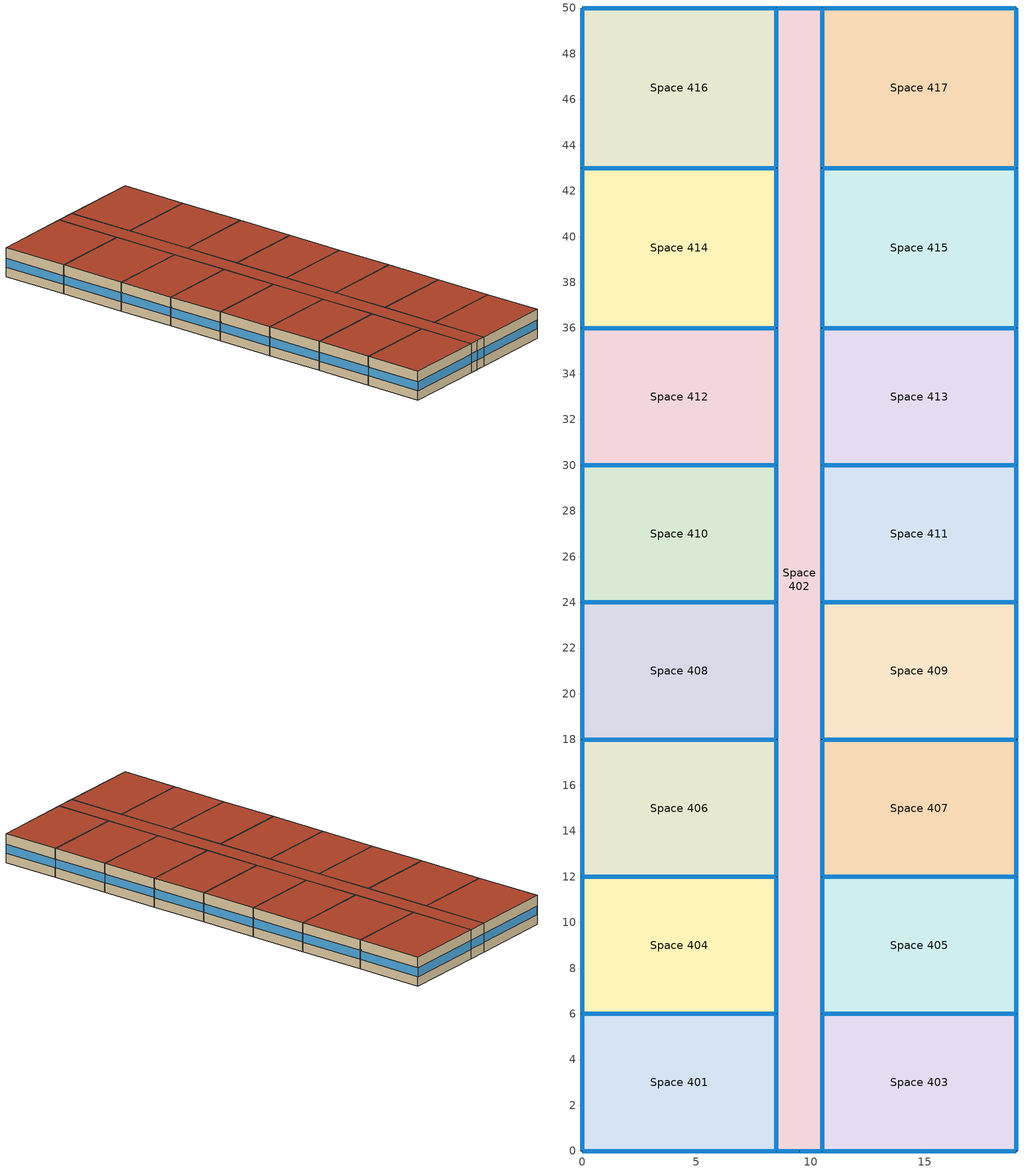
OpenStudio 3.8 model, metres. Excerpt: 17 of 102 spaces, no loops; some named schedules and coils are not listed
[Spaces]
Space 401
 floor ground: 8.5,6 8.5,0 0,0 0,6 z9.14
 wall outside: 8.5,0 8.5,6 0,6 0,0 8.5,0 z9.14:12.19
 window: 0.03,0 8.47,0 / 8.47,6 0.03,6 z10.14:11.06; 8.5,0.03 8.5,5.97 / 0,5.97 0,0.03 z10.14:11.07
 roof outside: 8.5,0 8.5,6 0,6 0,0 z12.19
Space 402
 floor ground: 10.5,50 10.5,0 8.5,0 8.5,50 z9.14
 wall outside: 10.5,0 10.5,6 10.5,12 10.5,18 10.5,24 10.5,30 10.5,36 10.5,43 10.5,50 8.5,50 8.5,43 8.5,36 8.5,30 8.5,24 8.5,18 8.5,12 8.5,6 8.5,0 9.5,0 10.5,0 z9.14:12.19
 window: 8.5,5.97 8.5,0.03 / 8.5,35.97 8.5,30.03 / 10.5,24.03 10.5,29.97 / 10.5,18.03 10.5,23.97 / 10.5,6.03 10.5,11.97 / 8.5,29.97 8.5,24.03 / 8.5,11.97 8.5,6.03 / 10.5,0.03 10.5,5.97 / 10.5,12.03 10.5,17.97 / 8.5,17.97 8.5,12.03 / 8.5,23.97 8.5,18.03 / 8.5,42.97 8.5,36.03 / 8.5,49.97 8.5,43.03 / 10.5,43.03 10.5,49.97 / 10.5,36.03 10.5,42.97 / 10.5,30.03 10.5,35.97 z10.14:11.07; 8.53,0 9.47,0 / 9.53,0 10.47,0 z10.14:11.11; 10.47,50 8.53,50 z10.14:11.08
 roof outside: 10.5,0 10.5,50 8.5,50 8.5,0 z12.19
Space 403
 floor ground: 19,6 19,0 10.5,0 10.5,6 z9.14
 wall outside: 19,0 19,6 10.5,6 10.5,0 19,0 z9.14:12.19
 window: 10.5,5.97 10.5,0.03 / 19,0.03 19,5.97 z10.14:11.07; 18.97,6 10.53,6 / 10.53,0 18.97,0 z10.14:11.06
 roof outside: 19,0 19,6 10.5,6 10.5,0 z12.19
Space 404
 floor ground: 0,12 8.5,12 8.5,6 0,6 z9.14
 wall outside: 8.5,6 8.5,12 0,12 0,6 8.5,6 z9.14:12.19
 window: 0.03,6 8.47,6 / 8.47,12 0.03,12 z10.14:11.06; 0,11.97 0,6.03 / 8.5,6.03 8.5,11.97 z10.14:11.07
 roof outside: 8.5,6 8.5,12 0,12 0,6 z12.19
Space 405
 floor ground: 19,12 19,6 10.5,6 10.5,12 z9.14
 wall outside: 19,6 19,12 10.5,12 10.5,6 19,6 z9.14:12.19
 window: 18.97,12 10.53,12 / 10.53,6 18.97,6 z10.14:11.06; 10.5,11.97 10.5,6.03 / 19,6.03 19,11.97 z10.14:11.07
 roof outside: 19,6 19,12 10.5,12 10.5,6 z12.19
Space 406
 floor ground: 8.5,18 8.5,12 0,12 0,18 z9.14
 wall outside: 8.5,12 8.5,18 0,18 0,12 8.5,12 z9.14:12.19
 window: 0,17.97 0,12.03 / 8.5,12.03 8.5,17.97 z10.14:11.07; 8.47,18 0.03,18 / 0.03,12 8.47,12 z10.14:11.06
 roof outside: 8.5,12 8.5,18 0,18 0,12 z12.19
Space 407
 floor ground: 19,18 19,12 10.5,12 10.5,18 z9.14
 wall outside: 19,12 19,18 10.5,18 10.5,12 19,12 z9.14:12.19
 window: 18.97,18 10.53,18 / 10.53,12 18.97,12 z10.14:11.06; 19,12.03 19,17.97 / 10.5,17.97 10.5,12.03 z10.14:11.07
 roof outside: 19,12 19,18 10.5,18 10.5,12 z12.19
Space 408
 floor ground: 8.5,24 8.5,18 0,18 0,24 z9.14
 wall outside: 8.5,18 8.5,24 0,24 0,18 8.5,18 z9.14:12.19
 window: 0.03,18 8.47,18 / 8.47,24 0.03,24 z10.14:11.06; 0,23.97 0,18.03 / 8.5,18.03 8.5,23.97 z10.14:11.07
 roof outside: 8.5,18 8.5,24 0,24 0,18 z12.19
Space 409
 floor ground: 19,24 19,18 10.5,18 10.5,24 z9.14
 wall outside: 19,18 19,24 10.5,24 10.5,18 19,18 z9.14:12.19
 window: 10.53,18 18.97,18 / 18.97,24 10.53,24 z10.14:11.06; 19,18.03 19,23.97 / 10.5,23.97 10.5,18.03 z10.14:11.07
 roof outside: 19,18 19,24 10.5,24 10.5,18 z12.19
Space 410
 floor ground: 8.5,30 8.5,24 0,24 0,30 z9.14
 wall outside: 0,30 0,24 8.5,24 8.5,30 0,30 z9.14:12.19
 window: 8.47,30 0.03,30 / 0.03,24 8.47,24 z10.14:11.06; 8.5,24.03 8.5,29.97 / 0,29.97 0,24.03 z10.14:11.07
 roof outside: 8.5,24 8.5,30 0,30 0,24 z12.19
Space 411
 floor ground: 19,30 19,24 10.5,24 10.5,30 z9.14
 wall outside: 19,24 19,30 10.5,30 10.5,24 19,24 z9.14:12.19
 window: 18.97,30 10.53,30 / 10.53,24 18.97,24 z10.14:11.06; 19,24.03 19,29.97 / 10.5,29.97 10.5,24.03 z10.14:11.07
 roof outside: 19,24 19,30 10.5,30 10.5,24 z12.19
Space 412
 floor ground: 8.5,36 8.5,30 0,30 0,36 z9.14
 wall outside: 0,36 0,30 8.5,30 8.5,36 0,36 z9.14:12.19
 window: 0.03,30 8.47,30 / 8.47,36 0.03,36 z10.14:11.06; 0,35.97 0,30.03 / 8.5,30.03 8.5,35.97 z10.14:11.07
 roof outside: 8.5,30 8.5,36 0,36 0,30 z12.19
Space 413
 floor ground: 19,36 19,30 10.5,30 10.5,36 z9.14
 wall outside: 19,30 19,36 10.5,36 10.5,30 19,30 z9.14:12.19
 window: 18.97,36 10.53,36 / 10.53,30 18.97,30 z10.14:11.06; 10.5,35.97 10.5,30.03 / 19,30.03 19,35.97 z10.14:11.07
 roof outside: 19,30 19,36 10.5,36 10.5,30 z12.19
Space 414
 floor ground: 8.5,43 8.5,36 0,36 0,43 z9.14
 wall outside: 0,43 0,36 8.5,36 8.5,43 0,43 z9.14:12.19
 window: 0.03,36 8.47,36 / 8.47,43 0.03,43 z10.14:11.06; 0,42.97 0,36.03 / 8.5,36.03 8.5,42.97 z10.14:11.07
 roof outside: 8.5,36 8.5,43 0,43 0,36 z12.19
Space 415
 floor ground: 19,43 19,36 10.5,36 10.5,43 z9.14
 wall outside: 19,36 19,43 10.5,43 10.5,36 19,36 z9.14:12.19
 window: 10.5,42.97 10.5,36.03 / 19,36.03 19,42.97 z10.14:11.07; 10.53,36 18.97,36 / 18.97,43 10.53,43 z10.14:11.06
 roof outside: 19,36 19,43 10.5,43 10.5,36 z12.19
Space 416
 floor ground: 8.5,50 8.5,43 0,43 0,50 z9.14
 wall outside: 0,50 0,43 8.5,43 8.5,50 0,50 z9.14:12.19
 window: 0,49.97 0,43.03 / 8.5,43.03 8.5,49.97 z10.14:11.07; 0.03,43 8.47,43 / 8.47,50 0.03,50 z10.14:11.06
 roof outside: 8.5,43 8.5,50 0,50 0,43 z12.19
Space 417
 floor ground: 19,50 19,43 10.5,43 10.5,50 z9.14
 wall outside: 10.5,50 10.5,43 19,43 19,50 10.5,50 z9.14:12.19
 window: 10.5,49.97 10.5,43.03 / 19,43.03 19,49.97 z10.14:11.07; 18.97,50 10.53,50 / 10.53,43 18.97,43 z10.14:11.06
 roof outside: 19,43 19,50 10.5,50 10.5,43 z12.19
[ClimateZones]
Climate Zone Institution Name 1=ASHRAE; Climate Zone Document Name 1=ANSI/ASHRAE Standard 169; Climate Zone Document Year 1=2006; Climate Zone Value 1=6A; Climate Zone Institution Name 2=CEC; Climate Zone Document Name 2=California Climate Zone Descriptions; Climate Zone Document Year 2=1995; Climate Zone Value 2=7
[Building]
Building 1
[Site]
Montreal Int'l: Latitude {deg}=45.47; Longitude {deg}=-73.75; Time Zone {hr}=-5; Elevation {m}=36
[SizingPeriod:DesignDay] Barometric Pressure {Pa}=100893; Rain Indicator=No; Snow Indicator=No; Day of Month=21; Daylight Saving Time Indicator=No; Dry-Bulb Temperature Range Modifier Type=DefaultMultipliers
Name | Maximum Dry-Bulb Temperature {C} | Daily Dry-Bulb Temperature Range {deltaC} | Wind Speed {m/s} | Wind Direction {deg} | Sky Clearness | Month | Day Type | Humidity Condition Type | Wetbulb or DewPoint at Maximum Dry-Bulb {C} | Solar Model Indicator | ASHRAE Clear Sky Optical Depth for Beam Irradiance | ASHRAE Clear Sky Optical Depth for Diffuse Irradiance
Montreal Int'l Ann Htg 99.6% Condns DB | -23.7 | 0 | 3.9 | 260 | 0 | 1 | WinterDesignDay | Wetbulb | -23.7 | ASHRAEClearSky
Montreal Int'l Ann Hum_n 99.6% Condns DP=>MCDB | -23 | 0 | 3.9 | 260 | 0 | 1 | WinterDesignDay | Dewpoint | -30.5 | ASHRAEClearSky
Montreal Int'l Ann Htg Wind 99.6% Condns WS=>MCDB | -5.3 | 0 | 12.9 | 260 | 0 | 1 | WinterDesignDay | Wetbulb | -5.3 | ASHRAEClearSky
Montreal Int'l Ann Clg .4% Condns DB=>MWB | 30 | 9.3 | 4.9 | 220 |  | 7 | SummerDesignDay | Wetbulb | 22.1 | ASHRAETau | 0.465 | 1.966
[Material]
Name | Roughness | Thickness {m} | Conductivity {W/m-K} | Density {kg/m3} | Specific Heat {J/kg-K} | Thermal Absorptance | Solar Absorptance | Visible Absorptance
G05 25mm wood 3 | MediumSmooth | 0.0254 | 0.15 | 608 | 1630 | 0.9 | 0.5 | 0.5
Generic Acoustic Tile | MediumSmooth | 0.02 | 0.06 | 368 | 590 | 0.9 | 0.2 | 0.2
Generic Ceiling Air Gap | Smooth | 0.1 | 0.556 | 1.28 | 1000 | 0.9 | 0.7 | 0.7
Generic LW Concrete | MediumRough | 0.1 | 0.53 | 1280 | 840 | 0.9 | 0.8 | 0.8
4 in. Normalweight Concrete Floor 1 | MediumRough | 0.1016 | 2.31 | 2322 | 832 | 0.9 | 0.7 | 0.7
1IN Stucco 1 | Smooth | 0.0253 | 0.6918 | 1858 | 837 | 0.9 | 0.7 | 0.92
8IN CONCRETE HW RefBldg 1 | Rough | 0.2032 | 1.311 | 2240 | 836.8 | 0.9 | 0.7 | 0.7
1/2IN Gypsum 1 | Smooth | 0.0127 | 0.16 | 784.9 | 830 | 0.9 | 0.4 | 0.4
Roof Membrane 1 | VeryRough | 0.0095 | 0.16 | 1121.29 | 1460 | 0.9 | 0.7 | 0.7
Metal Roof Surface 2; F08 Metal surface 1 | Smooth | 0.0008 | 45.28 | 7824 | 500 | 0.9 | 0.7 | 0.7
100mm Normalweight concrete floor 1 | MediumSmooth | 0.1016 | 2.31 | 2322 | 832
G01 13mm gypsum board 1 | Smooth | 0.0127 | 0.16 | 800 | 1090 | 0.9 | 0.7 | 0.5
Generic HW Concrete | MediumRough | 0.2 | 1.95 | 2240 | 900 | 0.9 | 0.8 | 0.8
6 in. Normalweight Concrete Floor 2 | MediumRough | 0.1524 | 2.31 | 2322 | 832 | 0.9 | 0.7 | 0.7
[Material:NoMass] Thermal Absorptance=0.9; Solar Absorptance=0.7
Name | Roughness | Thermal Resistance {m2-K/W} | Visible Absorptance
Typical Insulation R-13.06 1 | Smooth | 5.20402 | 0.7
Typical Carpet Pad 1 | Smooth | 0.21648 | 0.8
Typical Insulation R-10.11 1 | Smooth | 3.77764 | 0.7
Typical Insulation U=0.183 | Smooth | 5.46 | 0.7
CP02 CARPET PAD 2 | VeryRough | 0.21648 | 0.8
Typical Carpet Pad 3 | Smooth | 3.45515 | 0.8
Typical Insulation R-0.58 1 | Smooth | 0.454528 | 0.7
Typical Insulation R-1.15 1 | Smooth | 0.454545 | 0.7
[DefaultConstructionSet]
Zone 20112020 6A: Default Exterior Surface Constructions=NECB 2011 - HighApt - NECB HDD Method at climate 22; Default Interior Surface Constructions=Default Surface Constructions 1687; Default Ground Contact Surface Constructions=NECB 2011 - HighApt - NECB HDD Method at climate 23; Default Exterior SubSurface Constructions=NECB 2011 - HighApt - NECB HDD Method at climate 24; Default Interior SubSurface Constructions=Default Sub Surface Constructions 1123; Interior Partition Construction=Typical Interior Partition 6; Adiabatic Surface Construction=Generic Interior Floor 1
[Construction]
Typical Interior Partition 6; Typical Interior Door 2: G05 25mm wood 3
Customized opaque construction {aa5b39cb-99df-4bbb-a3fc-e586428a340d} to conductance of 0.183 1: Typical Insulation R-13.06 1, 4 in. Normalweight Concrete Floor 1, Typical Carpet Pad 1
Customized opaque construction {43577338-bb1a-47c1-a31a-39af3f5bfda6} to conductance of 0.247: 1IN Stucco 1, 8IN CONCRETE HW RefBldg 1, Typical Insulation R-10.11 1, 1/2IN Gypsum 1
Typical IEAD Roof 20112019 6A: Roof Membrane 1, Typical Insulation U=0.183, Metal Roof Surface 2
Typical Interior Floor 1: 100mm Normalweight concrete floor 1, CP02 CARPET PAD 2
Typical Interior Wall 1: G01 13mm gypsum board 1, G01 13mm gypsum board 1
Typical Interior Ceiling 1: CP02 CARPET PAD 2, 100mm Normalweight concrete floor 1
Generic Ground Slab 6A 20112020: Typical Insulation U=0.183, Generic HW Concrete
Customized opaque construction {4e7b71c1-5be2-4431-8ce4-cf987089d090} to conductance of 0.284: 6 in. Normalweight Concrete Floor 2, Typical Carpet Pad 3
Customized Fenestration: u=2.38: Fenestration U=2.38 0.4
Customized opaque construction {1d419b8d-d461-492a-92d8-f46981addb7c} to conductance of 2.2: F08 Metal surface 1, Typical Insulation R-0.58 1
Customized opaque construction {bc588554-639a-4cee-8ce8-916022afe59b} to conductance of 2.2: Typical Insulation R-1.15 1
Customized Fenestration: cond=0.220 tvis=0.294 tsol=0.332: Customized Fenestration:: cond=0.220 tvis=0.294 tsol=0.332
Customized Fenestration: cond=0.220 tvis=0.898 tsol=0.837 3: Customized Fenestration:: cond=0.220 tvis=0.898 tsol=0.837
Typical Interior Window 1: Clear 3mm 2
Generic Interior Floor 1: Generic Acoustic Tile, Generic Ceiling Air Gap, Generic LW Concrete
[WindowMaterial:SimpleGlazingSystem]
Name | U-Factor {W/m2-K} | Solar Heat Gain Coefficient | Visible Transmittance
Fenestration U=2.38 0.4 | 2.38 | 0.4 | 0.4
Customized Fenestration:: cond=0.220 tvis=0.294 tsol=0.332; Customized Fenestration:: cond=0.220 tvis=0.898 tsol=0.837 | 2.2 | 0.6 | 0.21
[WindowMaterial:Glazing]
Clear 3mm 2: Optical Data Type=SpectralAverage; Thickness {m}=0.003; Solar Transmittance at Normal Incidence=0.837; Front Side Solar Reflectance at Normal Incidence=0.075; Back Side Solar Reflectance at Normal Incidence=0.075; Visible Transmittance at Normal Incidence=0.898; Front Side Visible Reflectance at Normal Incidence=0.081; Back Side Visible Reflectance at Normal Incidence=0.081; Infrared Transmittance at Normal Incidence=0; Front Side Infrared Hemispherical Emissivity=0.84; Back Side Infrared Hemispherical Emissivity=0.84; Conductivity {W/m-K}=0.9; Dirt Correction Factor for Solar and Visible Transmittance=1; Solar Diffusing=No
[DefaultSurfaceConstructions]
Name | Floor Construction | Wall Construction | Roof Ceiling Construction
NECB 2011 - HighApt - NECB HDD Method at climate 22 | Customized opaque construction {aa5b39cb-99df-4bbb-a3fc-e586428a340d} to conductance of 0.183 1 | Customized opaque construction {43577338-bb1a-47c1-a31a-39af3f5bfda6} to conductance of 0.247 | Typical IEAD Roof 20112019 6A
Default Surface Constructions 1687 | Typical Interior Floor 1 | Typical Interior Wall 1 | Typical Interior Ceiling 1
NECB 2011 - HighApt - NECB HDD Method at climate 23 | Generic Ground Slab 6A 20112020 | Generic Ground Slab 6A 20112020 | Customized opaque construction {4e7b71c1-5be2-4431-8ce4-cf987089d090} to conductance of 0.284
[DefaultSubSurfaceConstructions]
Name | Fixed Window Construction | Operable Window Construction | Door Construction | Glass Door Construction | Overhead Door Construction | Skylight Construction | Tubular Daylight Dome Construction | Tubular Daylight Diffuser Construction
NECB 2011 - HighApt - NECB HDD Method at climate 24 | Customized Fenestration: u=2.38 | Customized Fenestration: u=2.38 | Customized opaque construction {1d419b8d-d461-492a-92d8-f46981addb7c} to conductance of 2.2 | Customized Fenestration: u=2.38 | Customized opaque construction {bc588554-639a-4cee-8ce8-916022afe59b} to conductance of 2.2 | Customized Fenestration: cond=0.220 tvis=0.294 tsol=0.332 | Customized Fenestration: cond=0.220 tvis=0.898 tsol=0.837 3 | Customized Fenestration: cond=0.220 tvis=0.898 tsol=0.837 3
Default Sub Surface Constructions 1123 | Typical Interior Window 1 | Typical Interior Window 1 | Typical Interior Door 2
[ThermostatSetpoint:DualSetpoint] Heating Setpoint Temperature Schedule=NECB-G-Thermostat Setpoint-Heating; Cooling Setpoint Temperature Schedule=NECB-G-Thermostat Setpoint-Cooling
Thermostat Setpoint Dual Setpoint 1; Thermostat Setpoint Dual Setpoint 4; Thermostat Setpoint Dual Setpoint 27; Thermostat Setpoint Dual Setpoint 34; Thermostat Setpoint Dual Setpoint 53; Thermostat Setpoint Dual Setpoint 54; Thermostat Setpoint Dual Setpoint 60; Thermostat Setpoint Dual Setpoint 63; Thermostat Setpoint Dual Setpoint 65; Thermostat Setpoint Dual Setpoint 66; Thermostat Setpoint Dual Setpoint 67; Thermostat Setpoint Dual Setpoint 69; Thermostat Setpoint Dual Setpoint 71; Thermostat Setpoint Dual Setpoint 73; Thermostat Setpoint Dual Setpoint 79; Thermostat Setpoint Dual Setpoint 80; Thermostat Setpoint Dual Setpoint 82
[DesignSpecification:OutdoorAir]
MidriseApartment Apartment Ventilation: Outdoor Air Method=Sum; Outdoor Air Flow per Person {m3/s-person}=0; Outdoor Air Flow Rate {m3/s}=0.05; Outdoor Air Flow Rate Fraction Schedule=Always On Discrete
[BuildingStory]
Building Story 4: Nominal Z Coordinate {m}=9.144; Nominal Floor to Floor Height {m}=3.048
[Space] Building Story=Building Story 4
Name | Space Type | Thermal Zone
Space 401 | MURB small 1 | Thermal Zone 64
Space 402 | MURB lobby 1 | Thermal Zone 11
Space 403 | MURB small 1 | Thermal Zone 51
Space 404 | MURB small 1 | Thermal Zone 65
Space 405 | MURB small 1 | Thermal Zone 66
Space 406 | MURB small 1 | Thermal Zone 60
Space 407 | MURB small 1 | Thermal Zone 37
Space 408 | MURB small 1 | Thermal Zone 67
Space 409 | MURB small 1 | Thermal Zone 1
Space 410 | MURB small 1 | Thermal Zone 68
Space 411 | MURB small 1 | Thermal Zone 41
Space 412 | MURB small 1 | Thermal Zone 32
Space 413 | MURB small 1 | Thermal Zone 69
Space 414 | MURB small 1 | Thermal Zone 70
Space 415 | MURB small 1 | Thermal Zone 71
Space 416 | MURB small 1 | Thermal Zone 72
Space 417 | MURB small 1 | Thermal Zone 73
[ThermalZone] Use Ideal Air Loads=No
Name | Thermostat
Thermal Zone 1 | Thermostat Setpoint Dual Setpoint 1
Thermal Zone 11 | Thermostat Setpoint Dual Setpoint 53
Thermal Zone 32 | Thermostat Setpoint Dual Setpoint 27
Thermal Zone 37 | Thermostat Setpoint Dual Setpoint 34
Thermal Zone 41 | Thermostat Setpoint Dual Setpoint 54
Thermal Zone 51 | Thermostat Setpoint Dual Setpoint 4
Thermal Zone 60 | Thermostat Setpoint Dual Setpoint 60
Thermal Zone 64 | Thermostat Setpoint Dual Setpoint 63
Thermal Zone 65 | Thermostat Setpoint Dual Setpoint 79
Thermal Zone 66 | Thermostat Setpoint Dual Setpoint 65
Thermal Zone 67 | Thermostat Setpoint Dual Setpoint 67
Thermal Zone 68 | Thermostat Setpoint Dual Setpoint 66
Thermal Zone 69 | Thermostat Setpoint Dual Setpoint 73
Thermal Zone 70 | Thermostat Setpoint Dual Setpoint 71
Thermal Zone 71 | Thermostat Setpoint Dual Setpoint 80
Thermal Zone 72 | Thermostat Setpoint Dual Setpoint 82
Thermal Zone 73 | Thermostat Setpoint Dual Setpoint 69
[DefaultScheduleSet]
Name | Number of People Schedule | People Activity Level Schedule | Electric Equipment Schedule | Hot Water Equipment Schedule | Infiltration Schedule | Lighting Schedule
MidriseApartment Apartment Schedule Set 1 | MidriseApartment Apartment Occ 2 | MidriseApartment Activity 2 | MURB Appliances and lighting | MURB hot water equipment schedule | MidriseApartment Infil 12
MidriseApartment Corridor Schedule Set 1 |  |  | ApartmentMidRise BLDG_ELEVATORS Pre2004 |  | MidriseApartment Infil 1 | MidriseApartment Corridor Light 2
[SpaceType] Default Construction Set=Zone 20112020 6A
Name | Default Schedule Set | Design Specification Outdoor Air Object
MURB small 1 | MidriseApartment Apartment Schedule Set 1 | MidriseApartment Apartment Ventilation
MURB lobby 1 | MidriseApartment Corridor Schedule Set 1
[ZoneHVAC:PackagedTerminalHeatPump] Availability Schedule=Always On Discrete hvac_library; Supply Air Flow Rate During Cooling Operation {m3/s}=Autosize; Supply Air Flow Rate During Heating Operation {m3/s}=Autosize; Supply Air Flow Rate When No Cooling or Heating is Needed {m3/s}=Autosize; No Load Supply Air Flow Rate Control Set To Low Speed=Yes; Outdoor Air Flow Rate During Cooling Operation {m3/s}=Autosize; Outdoor Air Flow Rate During Heating Operation {m3/s}=Autosize; Outdoor Air Flow Rate When No Cooling or Heating is Needed {m3/s}=Autosize; Maximum Supply Air Temperature from Supplemental Heater {C}=Autosize; Supply Air Fan Operating Mode Schedule=Always On Discrete hvac_library
Name | Supply Air Fan | Heating Coil | Cooling Coil | Supplemental Heating Coil
PTHP 17 | PTHP CV Fan 17 | PTHP 1 Spd DX Htg Coil 17 | PTHP 1 Spd DX Clg Coil 17 | PTHP Elec Htg Backup Coil 17
PTHP 18 | PTHP CV Fan 18 | PTHP 1 Spd DX Htg Coil 18 | PTHP 1 Spd DX Clg Coil 18 | PTHP Elec Htg Backup Coil 18
PTHP 19 | PTHP CV Fan 19 | PTHP 1 Spd DX Htg Coil 19 | PTHP 1 Spd DX Clg Coil 19 | PTHP Elec Htg Backup Coil 19
PTHP 20 | PTHP CV Fan 20 | PTHP 1 Spd DX Htg Coil 20 | PTHP 1 Spd DX Clg Coil 20 | PTHP Elec Htg Backup Coil 20
PTHP 21 | PTHP CV Fan 21 | PTHP 1 Spd DX Htg Coil 21 | PTHP 1 Spd DX Clg Coil 21 | PTHP Elec Htg Backup Coil 21
PTHP 22 | PTHP CV Fan 22 | PTHP 1 Spd DX Htg Coil 22 | PTHP 1 Spd DX Clg Coil 22 | PTHP Elec Htg Backup Coil 22
PTHP 23 | PTHP CV Fan 23 | PTHP 1 Spd DX Htg Coil 23 | PTHP 1 Spd DX Clg Coil 23 | PTHP Elec Htg Backup Coil 23
PTHP 24 | PTHP CV Fan 24 | PTHP 1 Spd DX Htg Coil 24 | PTHP 1 Spd DX Clg Coil 24 | PTHP Elec Htg Backup Coil 24
PTHP 25 | PTHP CV Fan 25 | PTHP 1 Spd DX Htg Coil 25 | PTHP 1 Spd DX Clg Coil 25 | PTHP Elec Htg Backup Coil 25
PTHP 26 | PTHP CV Fan 26 | PTHP 1 Spd DX Htg Coil 26 | PTHP 1 Spd DX Clg Coil 26 | PTHP Elec Htg Backup Coil 26
PTHP 27 | PTHP CV Fan 27 | PTHP 1 Spd DX Htg Coil 27 | PTHP 1 Spd DX Clg Coil 27 | PTHP Elec Htg Backup Coil 27
PTHP 28 | PTHP CV Fan 28 | PTHP 1 Spd DX Htg Coil 28 | PTHP 1 Spd DX Clg Coil 28 | PTHP Elec Htg Backup Coil 28
PTHP 29 | PTHP CV Fan 29 | PTHP 1 Spd DX Htg Coil 29 | PTHP 1 Spd DX Clg Coil 29 | PTHP Elec Htg Backup Coil 29
PTHP 30 | PTHP CV Fan 30 | PTHP 1 Spd DX Htg Coil 30 | PTHP 1 Spd DX Clg Coil 30 | PTHP Elec Htg Backup Coil 30
PTHP 31 | PTHP CV Fan 31 | PTHP 1 Spd DX Htg Coil 31 | PTHP 1 Spd DX Clg Coil 31 | PTHP Elec Htg Backup Coil 31
PTHP 32 | PTHP CV Fan 32 | PTHP 1 Spd DX Htg Coil 32 | PTHP 1 Spd DX Clg Coil 32 | PTHP Elec Htg Backup Coil 32
PTHP 33 | PTHP CV Fan 33 | PTHP 1 Spd DX Htg Coil 33 | PTHP 1 Spd DX Clg Coil 33 | PTHP Elec Htg Backup Coil 33
PTHP 34 | PTHP CV Fan 34 | PTHP 1 Spd DX Htg Coil 34 | PTHP 1 Spd DX Clg Coil 34 | PTHP Elec Htg Backup Coil 34
PTHP 35 | PTHP CV Fan 35 | PTHP 1 Spd DX Htg Coil 35 | PTHP 1 Spd DX Clg Coil 35 | PTHP Elec Htg Backup Coil 35
PTHP 36 | PTHP CV Fan 36 | PTHP 1 Spd DX Htg Coil 36 | PTHP 1 Spd DX Clg Coil 36 | PTHP Elec Htg Backup Coil 36
PTHP 37 | PTHP CV Fan 37 | PTHP 1 Spd DX Htg Coil 37 | PTHP 1 Spd DX Clg Coil 37 | PTHP Elec Htg Backup Coil 37
PTHP 38 | PTHP CV Fan 38 | PTHP 1 Spd DX Htg Coil 38 | PTHP 1 Spd DX Clg Coil 38 | PTHP Elec Htg Backup Coil 38
[People:Definition]
MidriseApartment Apartment People Definition: Number of People Calculation Method=People/Area; People per Space Floor Area {person/m2}=0.0283091; Fraction Radiant=0.3
[ElectricEquipment:Definition] Design Level Calculation Method=Watts/Area; Fraction Latent=0; Fraction Radiant=0.5; Fraction Lost=0
Name | Watts per Space Floor Area {W/m2}
MidriseApartment Apartment Elec Equip Definition | 8.3
MidriseApartment Apartment Elec Equip Definition 1 | 8.15
[People]
People 2: People Definition=MidriseApartment Apartment People Definition; Space or SpaceType=MURB small 1; Multiplier=1
[ElectricEquipment]
Name | Electric Equipment Definition | Space or SpaceType
Electric Equipment 2 | MidriseApartment Apartment Elec Equip Definition | MURB small 1
Electric Equipment 1 | MidriseApartment Apartment Elec Equip Definition 1 | MURB lobby 1
